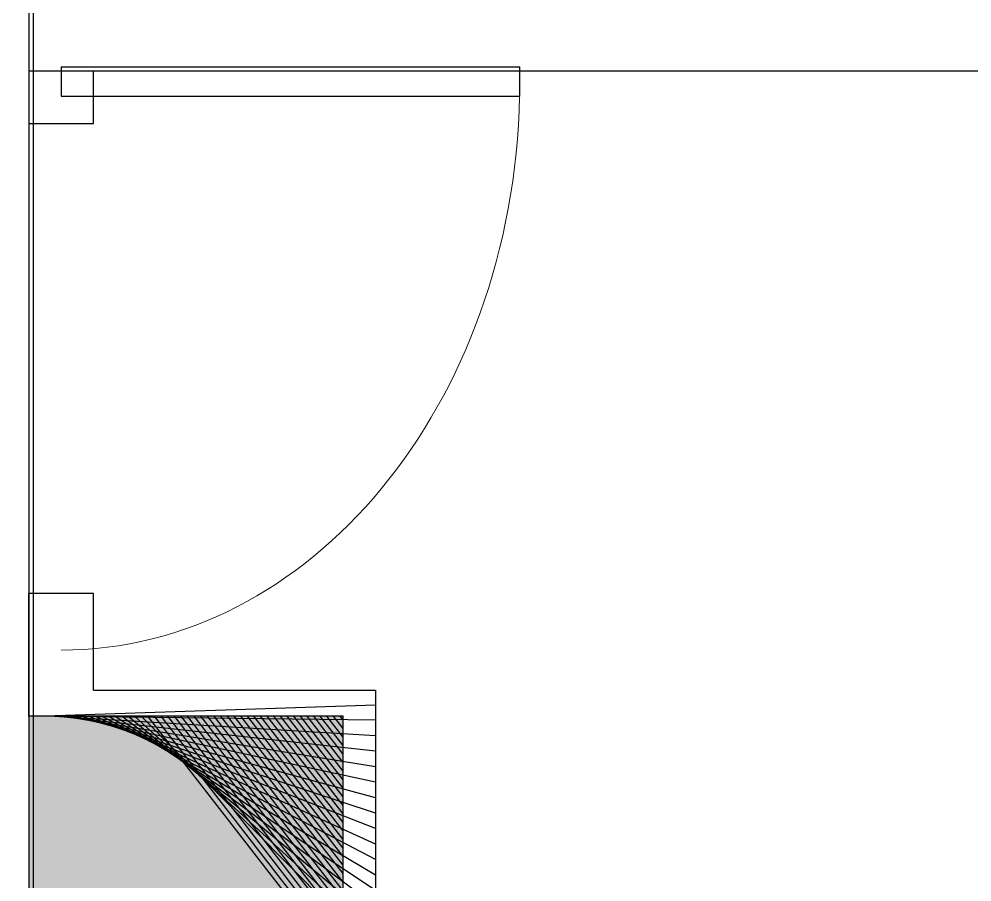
# Model space of a CAD drawing. Extents: x 11551484 to 2613213153046, y -2602833546311 to 14142.
# Drawn here: x 1301397559528 to 1301564054668, y -1301812114837 to -1301661280855 of the extents above; entities that cross this region are included whole.
import ezdxf

# ---------------------------------------------------------------- set-up
doc = ezdxf.new("R2010")
doc.units = 0
doc.header["$LTSCALE"] = 1000
doc.header["$MEASUREMENT"] = 0
doc.layers.get('0').update_dxf_attribs({"linetype": 'CONTINUOUS'})
for name, color, linetype in [('2CONTINUOUS', 2, 'CONTINUOUS'), ('8.패턴선', 8, 'CONTINUOUS'), ('DVM_ROOM', 2, 'CONTINUOUS'), ('wall', 3, 'CONTINUOUS'), ('WINDOW', 4, 'CONTINUOUS')]:
    doc.layers.add(name, color=color, linetype=linetype)

# ---------------------------------------------------------------- blocks, each defined once
blk = doc.blocks.new('flooor')
at = {"layer": '8.패턴선', "ltscale": 30}
h = blk.add_hatch(color=256, dxfattribs=at)
h.dxf.hatch_style = 1
h.paths.add_polyline_path([(11507656.7974163, -14172891.8045588), (11491856.7974163, -14172891.8045588), (11491856.7974163, -14188496.8045588), (11492056.79741629, -14188496.8045588), (11492056.7974163, -14187881.8045588), (11492216.7974163, -14187881.8045588), (11492216.7974163, -14187096.8045588), (11492056.7974163, -14187096.8045588), (11492056.7974163, -14177741.8045588), (11494956.7974163, -14177741.8045588), (11494956.7974163, -14177541.8045588), (11492056.7974163, -14177541.8045588), (11492056.7974163, -14173091.8045588), (11494756.7974163, -14173091.8045588), (11494756.79741629, -14176541.8045588), (11494956.79741629, -14176541.8045588), (11494956.7974163, -14173091.8045588), (11500056.79741629, -14173091.8045588), (11500056.7974163, -14176141.8045588), (11500256.7974163, -14176141.8045588), (11500256.79741629, -14173091.8045588), (11503456.79741629, -14173091.8045588), (11503456.7974163, -14176141.8045588), (11503656.7974163, -14176141.8045588), (11503656.7974163, -14175391.8045588), (11504256.7974163, -14175391.80455879), (11504256.7974163, -14175302.32121792), (11504246.7974163, -14175302.32121792), (11504246.7974163, -14175262.32121792), (11504256.7974163, -14175191.8045588), (11503656.79741629, -14175191.8045588), (11503656.7974163, -14173091.8045588), (11505856.7974163, -14173091.8045588), (11505856.7974163, -14175191.8045588), (11505256.7974163, -14175191.8045588), (11505256.7974163, -14175262.32121792), (11505266.7974163, -14175262.32121792), (11505266.7974163, -14175316.8045588), (11505256.7974163, -14175316.8045588), (11505256.7974163, -14175391.8045588), (11506056.79741629, -14175391.8045588), (11506056.7974163, -14174896.8045588), (11509204.79741629, -14174896.8045588), (11509204.79741629, -14174491.8045588), (11506056.7974163, -14174491.8045588), (11506056.7974163, -14173091.8045588), (11507656.7974163, -14173091.8045588)])
h.paths.add_polyline_path([(11499856.7974163, -14177741.8045588), (11504356.7974163, -14177741.8045588), (11504356.7974163, -14177541.8045588), (11499106.7974163, -14177541.8045588), (11499106.7974163, -14177566.8045588), (11499106.7974163, -14177716.8045588), (11499106.7974163, -14177741.8045588), (11499106.7974163, -14177991.8045588), (11499856.7974163, -14177991.8045588)], flags=17)
h.paths.add_polyline_path([(11506136.79741629, -14177541.8045588), (11505856.79741629, -14177541.8045588), (11505356.7974163, -14177541.8045588), (11505356.7974163, -14177741.8045588), (11505356.7974163, -14178051.8045588), (11506136.79741629, -14178051.8045588)], flags=17)
h.paths.add_polyline_path([(11512534.7974163, -14172891.8045588), (11511656.7974163, -14172891.8045588), (11511656.7974163, -14173091.8045588), (11511656.7974163, -14173691.8045588), (11512334.7974163, -14173691.8045588), (11512334.7974163, -14174491.8045588), (11511854.79741629, -14174491.8045588), (11511854.79741629, -14174791.8045588), (11512334.7974163, -14174791.8045588), (11512334.7974163, -14174791.8045588), (11512534.7974163, -14174791.8045588)])
h.paths.add_polyline_path([(11512534.7974163, -14175641.8045588), (11512384.79741628, -14175641.8045588), (11512334.7974163, -14175641.8045588), (11512334.79741629, -14176391.8045588), (11512534.7974163, -14176391.8045588)])
h.paths.add_polyline_path([(11512534.7974163, -14176941.8045588), (11512384.7974163, -14176941.8045588), (11512334.79741629, -14176941.8045588), (11512334.7974163, -14177100.8045588), (11511772.7974163, -14177100.8045588), (11511772.7974163, -14177941.8045588), (11512334.7974163, -14177941.8045588), (11512334.7974163, -14178041.8045588), (11512534.7974163, -14178041.8045588)])
h.paths.add_polyline_path([(11512534.7974163, -14179271.8045588), (11512384.7974163, -14179271.8045588), (11512334.7974163, -14179271.8045588), (11512334.7974163, -14179836.8045588), (11512534.7974163, -14179836.8045588)])
h.paths.add_polyline_path([(11512256.7974163, -14184446.8045588), (11511656.7974163, -14184446.8045588), (11511656.7974163, -14185146.8045588), (11512256.7974163, -14185146.8045588)])
h.paths.add_polyline_path([(11507213.7974163, -14187066.8045588), (11506733.7974163, -14187066.8045588), (11506733.7974163, -14187846.8045588), (11507213.7974163, -14187846.8045588)], flags=17)
h.paths.add_polyline_path([(11499706.7974163, -14186781.8045588), (11499221.7974163, -14186781.8045588), (11499221.7974163, -14187556.8045588), (11499706.7974163, -14187556.8045588)], flags=17)
at = {"layer": '2CONTINUOUS', "ltscale": 30}
blk.add_lwpolyline([(11499221.7974163, -14187556.8045588), (11499706.7974163, -14187556.8045588), (11499706.7974163, -14186781.8045588), (11499221.7974163, -14186781.8045588)], close=True, dxfattribs=at)
blk = doc.blocks.new('$DorLib2D$00000001')
for p, q in [((0.45, 0.9750000000000001), (0.5000000000000002, 0.9750000000000001)), ((0.45, 0), (0.45, 0.9750000000000001)), ((0.5, 0), (0.5, 0.9750000000000001)), ((0.5, 0), (0.45, 0))]:
    blk.add_line(p, q)
at = {"lineweight": 13}
blk.add_arc((0.475, 0), 0.975, 91.4692835813538, 180, dxfattribs=at)
blk = doc.blocks.new('DVM_BACKGROUND')
at = {"layer": 'wall', "ltscale": 10}
h = blk.add_hatch(dxfattribs=at)
h.set_pattern_fill('_USER', color=256, scale=50, angle=45, pattern_type=0)
h.set_pattern_definition([(45, (-34694.73136349209, 110.6576521303505), (-35.35533905932738, 35.35533905932738), [])])
h.paths.add_polyline_path([(11490066.33441698, -14258567.45241225), (11490601.33441697, -14258567.45241225), (11490601.33441698, -14257162.45241225), (11490166.33441697, -14257162.45241224), (11490166.33441699, -14256977.95241135), (11490066.33441699, -14256977.95241135), (11490066.33441698, -14257212.45241225), (11490551.33441698, -14257212.45241225), (11490551.33441698, -14257987.45241225), (11490066.33441698, -14257987.45241225)])
h.paths.add_polyline_path([(11493673.83441699, -14258567.45241224), (11493773.83441699, -14258567.45241224), (11493773.83441699, -14256777.95241176), (11493723.83441699, -14256777.95241176), (11493723.83441699, -14257271.95241176), (11493703.09900847, -14257271.95241176), (11493693.09900847, -14257271.95241176), (11493673.83441703, -14257271.95241177)])
h.paths.add_polyline_path([(11498158.83441697, -14255877.95241224), (11498058.83441698, -14255877.95241224), (11497958.83441698, -14255877.95241224), (11497958.81582616, -14255977.95241223), (11498058.81582616, -14255977.95241225), (11498058.81582961, -14256977.96170419), (11498158.79723189, -14256977.98029155)])
h.paths.add_polyline_path([(11498058.81582616, -14258567.45241224), (11498158.62991456, -14258567.45241224), (11498158.62991456, -14256977.97099787), (11498058.81582616, -14256977.97099787), (11498058.81582616, -14257877.97099787), (11498088.06182336, -14257877.97099787), (11498078.06182336, -14257877.97099787), (11498058.81582616, -14257877.97099787)])
h.paths.add_polyline_path([(11489007.68693496, -14259048.74650818), (11489724.98189899, -14259048.74650818), (11489724.98189899, -14259447.84866645), (11489007.68693496, -14259447.84866645)], flags=9)
h.paths.add_polyline_path([(11491159.5376544, -14259048.74650818), (11491880.63117958, -14259048.74650818), (11491880.63117958, -14259447.84866645), (11491159.5376544, -14259447.84866645)], flags=9)
for p, q in [((11490066.33441698, -14255778.95241222), (11490066.33441696, -14255977.95241135)), ((11490066.33441696, -14255977.95241135), (11490066.33441696, -14256077.95241135)), ((11490166.33441696, -14256077.95241135), (11490166.33441697, -14255977.95241136)), ((11493873.83441696, -14255977.95241178), (11490166.33441697, -14255977.95241136)), ((11490066.33441696, -14256077.95241135), (11490166.33441696, -14256077.95241135)), ((11490066.33441698, -14257212.45241225), (11490066.33441699, -14256977.95241135)), ((11490166.33441699, -14256977.95241135), (11490066.33441697, -14256977.95241135)), ((11490166.33441697, -14257162.45241224), (11490166.33441698, -14256977.95241135)), ((11490166.33441698, -14257162.45241224), (11490601.33441698, -14257162.45241225)), ((11490601.33441698, -14257162.45241225), (11490601.33441697, -14258567.45241225)), ((11490166.33441697, -14257212.45241224), (11490166.33441697, -14257212.45241223))]:
    blk.add_line(p, q, dxfattribs=at)
blk.add_blockref('flooor', (-9155.462999323383, -70430.64785344526))
at = {"layer": 'WINDOW', "xscale": 900, "yscale": -900, "zscale": -900, "rotation": 90.00000000000001}
blk.add_blockref('$DorLib2D$00000001', (11490116.33441696, -14256527.95241135), dxfattribs=at)
blk = doc.blocks.new('260514_슬하신경정신과의원(에어컨 오봉수)')
at = {"layer": 'DVM_ROOM'}
for points in [[(11485933.83441697, -14252454.42267964), (11488666.33441695, -14252465.27273532), (11488666.33441698, -14258567.45241224), (11490073.85301157, -14258567.45241225), (11490073.85301157, -14252465.27273531), (11496759.24147333, -14252465.27273531), (11496759.24147333, -14255877.95241211), (11498137.36454859, -14255877.95241224), (11498137.36454859, -14254777.45241224), (11503179.33441697, -14254777.45241224), (11503179.33441697, -14249068.2155909), (11496901.33441697, -14249068.2155909), (11496901.33441697, -14248372.45241224), (11496201.33441697, -14248372.45241224), (11496201.33441697, -14248172.45241224), (11492973.83441697, -14248172.45241224), (11492973.83441697, -14250865.27273528), (11489951.33441698, -14250865.27273528), (11489951.33441697, -14248172.45241224), (11488711.33441698, -14248191.99843914), (11488711.33441698, -14250865.27273532), (11485933.83441696, -14250865.27273535)], [(11493673.83441699, -14255977.95241176), (11490066.33441698, -14255977.95241176), (11490066.33441698, -14258567.45241225), (11493673.83441699, -14258567.45241225)]]:
    blk.add_lwpolyline(points, close=True, dxfattribs=at)
blk.add_blockref('DVM_BACKGROUND', (0, 0))

msp = doc.modelspace()

# ---------------------------------------------------------------- block references
at = {"layer": 'wall', "ltscale": 10, "xscale": 113262, "yscale": 91306, "zscale": 113262}
msp.add_blockref('260514_슬하신경정신과의원(에어컨 오봉수)', (11365289, -14088532), dxfattribs=at)

doc.saveas('drawing.dxf')
